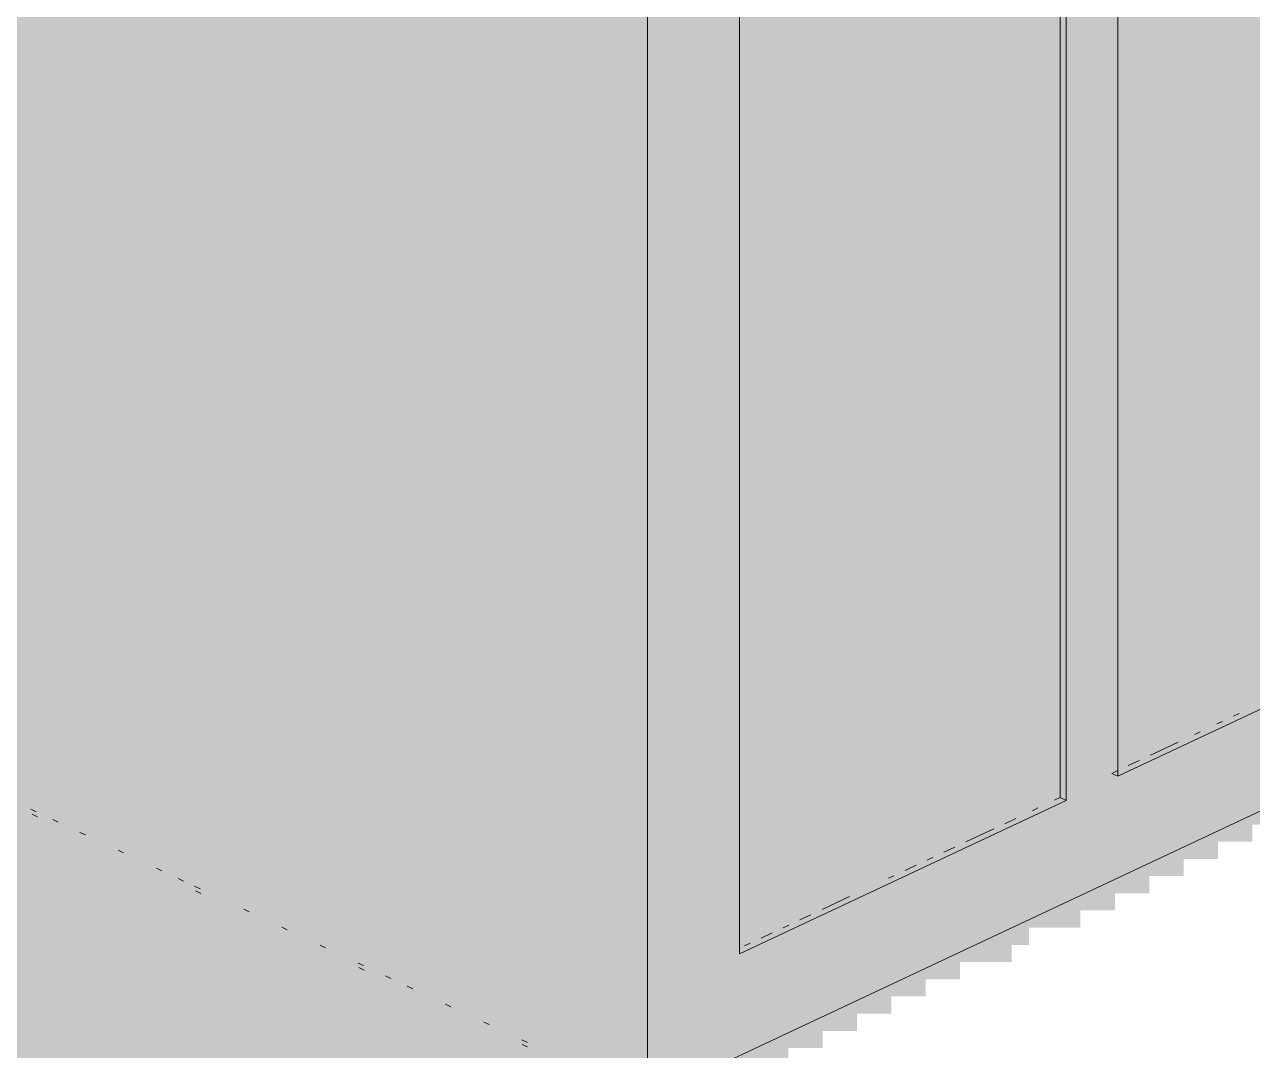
# Paper-space layout '03 3D Building and Roof' of a CAD drawing. Header units: millimetres. Extents: x 5 to 415, y 5 to 292.
# Drawn here: x 212.26 to 224.16, y 167.14 to 177.08 of the extents above; entities that cross this region are included whole.
import ezdxf

# ---------------------------------------------------------------- set-up
doc = ezdxf.new("R2010")
doc.units = ezdxf.units.MM
doc.layers.add('EXISTING', color=7, linetype='Continuous')
doc.layers.add('IMAGES', color=7, linetype='Continuous')

# ---------------------------------------------------------------- blocks, each defined once
blk = doc.blocks.new('SHEET_03')
at = {"layer": 'EXISTING', "color": 250, "lineweight": 9}
for p, q in [((256.632, 184.674), (218.293, 166.675)), ((218.293, 182.168), (218.293, 166.675)), ((222.852, 178.959), (222.852, 169.801)), ((222.294, 169.593), (222.294, 178.752)), ((222.352, 169.566), (222.352, 178.724)), ((219.185, 177.237), (219.185, 168.079)), ((226.019, 171.288), (222.852, 169.801)), ((223.814, 170.307), (223.867, 170.332)), ((223.975, 170.383), (224.029, 170.408)), ((223.599, 170.206), (223.653, 170.231)), ((223.17, 170.005), (223.438, 170.131)), ((222.794, 169.828), (222.848, 169.853)), ((222.955, 169.904), (223.062, 169.954)), ((222.852, 169.801), (222.794, 169.828)), ((222.352, 169.566), (219.185, 168.079)), ((222.025, 169.467), (222.079, 169.493)), ((222.24, 169.568), (222.294, 169.593)), ((222.294, 169.593), (222.352, 169.566)), ((212.37, 169.455), (212.317, 169.48)), ((212.382, 169.408), (212.329, 169.433)), ((212.582, 169.356), (212.529, 169.381)), ((221.757, 169.341), (221.864, 169.392)), ((212.846, 169.232), (212.793, 169.257)), ((221.381, 169.165), (221.65, 169.291)), ((213.216, 169.058), (213.163, 169.083)), ((221.005, 168.989), (221.059, 169.014)), ((221.167, 169.064), (221.274, 169.115)), ((213.586, 168.884), (213.534, 168.909)), ((220.791, 168.888), (220.898, 168.938)), ((213.798, 168.785), (213.745, 168.81)), ((220.63, 168.812), (220.683, 168.837)), ((213.957, 168.71), (213.904, 168.735)), ((213.965, 168.665), (213.912, 168.69)), ((219.986, 168.51), (220.254, 168.636)), ((214.433, 168.487), (214.38, 168.512)), ((219.771, 168.409), (219.878, 168.459)), ((214.803, 168.313), (214.75, 168.338)), ((219.61, 168.333), (219.663, 168.359)), ((219.234, 168.157), (219.288, 168.182)), ((219.395, 168.233), (219.502, 168.283)), ((215.173, 168.139), (215.12, 168.164)), ((215.543, 167.966), (215.49, 167.99)), ((215.548, 167.922), (215.495, 167.946)), ((215.808, 167.841), (215.755, 167.866)), ((216.019, 167.742), (215.966, 167.767)), ((216.389, 167.568), (216.336, 167.593)), ((216.76, 167.395), (216.707, 167.419)), ((217.13, 167.221), (217.077, 167.246)), ((217.131, 167.178), (217.078, 167.203))]:
    blk.add_line(p, q, dxfattribs=at)
at = {"layer": 'IMAGES', "color": 7}
for points in [[(212.16, 169.833), (212.326, 169.833), (212.16, 184.5), (212.326, 184.5)], [(212.66, 169.5), (212.826, 169.5), (212.66, 184.167), (212.826, 184.167)], [(218.325, 166.667), (218.492, 166.667), (218.325, 182), (218.492, 182)], [(212.826, 169.5), (217.992, 169.5), (212.826, 181.833), (217.992, 181.833)], [(217.992, 167.167), (218.159, 167.167), (217.992, 181.833), (218.159, 181.833)], [(218.159, 166.833), (218.325, 166.833), (218.159, 181.833), (218.325, 181.833)], [(218.492, 167.167), (218.659, 167.167), (218.492, 181.833), (218.659, 181.833)], [(222.658, 169.5), (222.825, 169.5), (222.658, 179), (222.825, 179)], [(222.825, 171.333), (226.157, 171.333), (222.825, 179), (226.157, 179)], [(222.491, 169.667), (222.658, 169.667), (222.491, 178.833), (222.658, 178.833)], [(222.325, 169.5), (222.491, 169.5), (222.325, 178.667), (222.491, 178.667)], [(212.326, 177), (212.66, 177), (212.326, 177.333), (212.66, 177.333)], [(218.659, 168), (219.159, 168), (218.659, 177.333), (219.159, 177.333)], [(219.159, 169.5), (222.325, 169.5), (219.159, 177.167), (222.325, 177.167)], [(212.326, 176.833), (212.66, 176.833), (212.326, 177), (212.66, 177)], [(212.326, 176.5), (212.66, 176.5), (212.326, 176.833), (212.66, 176.833)], [(212.326, 176.333), (212.66, 176.333), (212.326, 176.5), (212.66, 176.5)], [(212.326, 176), (212.66, 176), (212.326, 176.333), (212.66, 176.333)], [(212.326, 175.833), (212.66, 175.833), (212.326, 176), (212.66, 176)], [(212.326, 175.5), (212.66, 175.5), (212.326, 175.833), (212.66, 175.833)], [(212.326, 175.333), (212.66, 175.333), (212.326, 175.5), (212.66, 175.5)], [(212.326, 175), (212.66, 175), (212.326, 175.333), (212.66, 175.333)], [(212.326, 174.833), (212.66, 174.833), (212.326, 175), (212.66, 175)], [(212.326, 174.5), (212.66, 174.5), (212.326, 174.833), (212.66, 174.833)], [(212.326, 174.333), (212.493, 174.333), (212.326, 174.5), (212.493, 174.5)], [(212.493, 174.333), (212.66, 174.333), (212.493, 174.5), (212.66, 174.5)], [(212.326, 174), (212.66, 174), (212.326, 174.333), (212.66, 174.333)], [(212.326, 173.833), (212.66, 173.833), (212.326, 174), (212.66, 174)], [(212.326, 173.5), (212.66, 173.5), (212.326, 173.833), (212.66, 173.833)], [(212.326, 173.333), (212.66, 173.333), (212.326, 173.5), (212.66, 173.5)], [(212.326, 173), (212.66, 173), (212.326, 173.333), (212.66, 173.333)], [(212.326, 172.833), (212.66, 172.833), (212.326, 173), (212.66, 173)], [(212.326, 172.5), (212.66, 172.5), (212.326, 172.833), (212.66, 172.833)], [(212.326, 172.333), (212.66, 172.333), (212.326, 172.5), (212.66, 172.5)], [(212.326, 172), (212.66, 172), (212.326, 172.333), (212.66, 172.333)], [(212.326, 171.833), (212.66, 171.833), (212.326, 172), (212.66, 172)], [(212.326, 171.5), (212.66, 171.5), (212.326, 171.833), (212.66, 171.833)], [(212.326, 171.333), (212.66, 171.333), (212.326, 171.5), (212.66, 171.5)], [(212.326, 171), (212.66, 171), (212.326, 171.333), (212.66, 171.333)], [(222.825, 171.167), (225.991, 171.167), (222.825, 171.333), (225.991, 171.333)], [(222.825, 171), (225.657, 171), (222.825, 171.167), (225.657, 171.167)], [(212.326, 170.833), (212.66, 170.833), (212.326, 171), (212.66, 171)], [(222.825, 170.833), (225.491, 170.833), (222.825, 171), (225.491, 171)], [(212.326, 170.667), (212.66, 170.667), (212.326, 170.833), (212.66, 170.833)], [(222.825, 170.667), (224.991, 170.667), (222.825, 170.833), (224.991, 170.833)], [(212.326, 170.5), (212.493, 170.5), (212.326, 170.667), (212.493, 170.667)], [(212.493, 170.5), (212.66, 170.5), (212.493, 170.667), (212.66, 170.667)], [(222.825, 170.5), (224.657, 170.5), (222.825, 170.667), (224.657, 170.667)], [(212.326, 170.333), (212.66, 170.333), (212.326, 170.5), (212.66, 170.5)], [(222.825, 170.333), (224.158, 170.333), (222.825, 170.5), (224.158, 170.5)], [(224.158, 170.333), (224.324, 170.333), (224.158, 170.5), (224.324, 170.5)], [(212.326, 170), (212.66, 170), (212.326, 170.333), (212.66, 170.333)], [(222.825, 170.167), (223.824, 170.167), (222.825, 170.333), (223.824, 170.333)], [(223.824, 170.167), (223.991, 170.167), (223.824, 170.333), (223.991, 170.333)], [(223.991, 170.167), (224.158, 170.167), (223.991, 170.333), (224.158, 170.333)], [(224.158, 170.167), (224.324, 170.167), (224.158, 170.333), (224.324, 170.333)], [(222.825, 170), (223.491, 170), (222.825, 170.167), (223.491, 170.167)], [(223.491, 170), (223.658, 170), (223.491, 170.167), (223.658, 170.167)], [(223.658, 170), (223.824, 170), (223.658, 170.167), (223.824, 170.167)], [(223.824, 170), (223.991, 170), (223.824, 170.167), (223.991, 170.167)], [(223.991, 170), (224.158, 170), (223.991, 170.167), (224.158, 170.167)], [(224.158, 170), (224.991, 170), (224.158, 170.167), (224.991, 170.167)], [(212.326, 169.833), (212.66, 169.833), (212.326, 170), (212.66, 170)], [(222.825, 169.833), (223.158, 169.833), (222.825, 170), (223.158, 170)], [(223.158, 169.833), (223.324, 169.833), (223.158, 170), (223.324, 170)], [(223.324, 169.833), (223.491, 169.833), (223.324, 170), (223.491, 170)], [(223.491, 169.833), (223.658, 169.833), (223.491, 170), (223.658, 170)], [(223.658, 169.833), (223.824, 169.833), (223.658, 170), (223.824, 170)], [(223.824, 169.833), (224.657, 169.833), (223.824, 170), (224.657, 170)], [(211.993, 169.667), (212.326, 169.667), (211.993, 169.833), (212.326, 169.833)], [(212.326, 169.667), (212.66, 169.667), (212.326, 169.833), (212.66, 169.833)], [(222.825, 169.667), (222.991, 169.667), (222.825, 169.833), (222.991, 169.833)], [(222.991, 169.667), (223.158, 169.667), (222.991, 169.833), (223.158, 169.833)], [(223.158, 169.667), (223.324, 169.667), (223.158, 169.833), (223.324, 169.833)], [(223.324, 169.667), (223.491, 169.667), (223.324, 169.833), (223.491, 169.833)], [(223.491, 169.667), (224.324, 169.667), (223.491, 169.833), (224.324, 169.833)], [(212.16, 169.5), (212.326, 169.5), (212.16, 169.667), (212.326, 169.667)], [(212.326, 169.5), (212.493, 169.5), (212.326, 169.667), (212.493, 169.667)], [(212.493, 169.5), (212.66, 169.5), (212.493, 169.667), (212.66, 169.667)], [(222.491, 169.333), (222.658, 169.333), (222.491, 169.667), (222.658, 169.667)], [(222.825, 169.5), (223.158, 169.5), (222.825, 169.667), (223.158, 169.667)], [(223.158, 169.5), (223.991, 169.5), (223.158, 169.667), (223.991, 169.667)], [(223.991, 169.5), (224.158, 169.5), (223.991, 169.667), (224.158, 169.667)], [(224.158, 169.5), (224.657, 169.5), (224.158, 169.667), (224.657, 169.667)], [(212.16, 169.333), (212.326, 169.333), (212.16, 169.5), (212.326, 169.5)], [(212.326, 169.333), (212.493, 169.333), (212.326, 169.5), (212.493, 169.5)], [(212.493, 169.167), (212.66, 169.167), (212.493, 169.5), (212.66, 169.5)], [(212.66, 169.333), (213.16, 169.333), (212.66, 169.5), (213.16, 169.5)], [(213.16, 169.333), (217.992, 169.333), (213.16, 169.5), (217.992, 169.5)], [(219.159, 169.333), (222.158, 169.333), (219.159, 169.5), (222.158, 169.5)], [(222.158, 169.333), (222.325, 169.333), (222.158, 169.5), (222.325, 169.5)], [(222.325, 169.333), (222.491, 169.333), (222.325, 169.5), (222.491, 169.5)], [(222.658, 169.333), (223.658, 169.333), (222.658, 169.5), (223.658, 169.5)], [(223.658, 169.333), (223.824, 169.333), (223.658, 169.5), (223.824, 169.5)], [(223.824, 169.333), (224.158, 169.333), (223.824, 169.5), (224.158, 169.5)], [(224.158, 169.333), (224.324, 169.333), (224.158, 169.5), (224.324, 169.5)], [(212.16, 169.167), (212.326, 169.167), (212.16, 169.333), (212.326, 169.333)], [(212.326, 169.167), (212.493, 169.167), (212.326, 169.333), (212.493, 169.333)], [(212.66, 169), (212.826, 169), (212.66, 169.333), (212.826, 169.333)], [(212.826, 169.167), (212.993, 169.167), (212.826, 169.333), (212.993, 169.333)], [(212.993, 169.167), (213.16, 169.167), (212.993, 169.333), (213.16, 169.333)], [(213.16, 169.167), (213.326, 169.167), (213.16, 169.333), (213.326, 169.333)], [(213.326, 169.167), (217.992, 169.167), (213.326, 169.333), (217.992, 169.333)], [(219.159, 169.167), (221.825, 169.167), (219.159, 169.333), (221.825, 169.333)], [(221.825, 169.167), (221.991, 169.167), (221.825, 169.333), (221.991, 169.333)], [(221.991, 169.167), (222.158, 169.167), (221.991, 169.333), (222.158, 169.333)], [(222.158, 169.167), (222.491, 169.167), (222.158, 169.333), (222.491, 169.333)], [(222.491, 169.167), (223.324, 169.167), (222.491, 169.333), (223.324, 169.333)], [(223.324, 169.167), (223.491, 169.167), (223.324, 169.333), (223.491, 169.333)], [(223.491, 169), (223.658, 169), (223.491, 169.333), (223.658, 169.333)], [(223.658, 169.167), (223.991, 169.167), (223.658, 169.333), (223.991, 169.333)], [(223.991, 169.167), (224.158, 169.167), (223.991, 169.333), (224.158, 169.333)], [(157.003, 169), (212.493, 169), (157.003, 169.167), (212.493, 169.167)], [(212.493, 169), (212.66, 169), (212.493, 169.167), (212.66, 169.167)], [(212.826, 169), (212.993, 169), (212.826, 169.167), (212.993, 169.167)], [(212.993, 169), (213.326, 169), (212.993, 169.167), (213.326, 169.167)], [(213.326, 169), (213.493, 169), (213.326, 169.167), (213.493, 169.167)], [(213.493, 169), (213.826, 169), (213.493, 169.167), (213.826, 169.167)], [(213.826, 169), (217.992, 169), (213.826, 169.167), (217.992, 169.167)], [(219.159, 169), (221.491, 169), (219.159, 169.167), (221.491, 169.167)], [(221.491, 169), (221.658, 169), (221.491, 169.167), (221.658, 169.167)], [(221.658, 169), (221.825, 169), (221.658, 169.167), (221.825, 169.167)], [(221.825, 169), (222.158, 169), (221.825, 169.167), (222.158, 169.167)], [(222.158, 169), (222.991, 169), (222.158, 169.167), (222.991, 169.167)], [(222.991, 169), (223.158, 169), (222.991, 169.167), (223.158, 169.167)], [(223.158, 169), (223.324, 169), (223.158, 169.167), (223.324, 169.167)], [(223.324, 169), (223.491, 169), (223.324, 169.167), (223.491, 169.167)], [(223.658, 169), (223.824, 169), (223.658, 169.167), (223.824, 169.167)], [(157.337, 168.833), (212.826, 168.833), (157.337, 169), (212.826, 169)], [(212.826, 168.833), (212.993, 168.833), (212.826, 169), (212.993, 169)], [(212.993, 168.833), (213.16, 168.833), (212.993, 169), (213.16, 169)], [(213.16, 168.833), (213.66, 168.833), (213.16, 169), (213.66, 169)], [(213.66, 168.833), (213.826, 168.833), (213.66, 169), (213.826, 169)], [(213.826, 168.833), (214.159, 168.833), (213.826, 169), (214.159, 169)], [(214.159, 168.833), (217.992, 168.833), (214.159, 169), (217.992, 169)], [(219.159, 168.833), (221.158, 168.833), (219.159, 169), (221.158, 169)], [(221.158, 168.833), (221.325, 168.833), (221.158, 169), (221.325, 169)], [(221.325, 168.833), (221.491, 168.833), (221.325, 169), (221.491, 169)], [(221.491, 168.833), (221.825, 168.833), (221.491, 169), (221.825, 169)], [(221.825, 168.833), (222.658, 168.833), (221.825, 169), (222.658, 169)], [(222.658, 168.833), (222.825, 168.833), (222.658, 169), (222.825, 169)], [(222.825, 168.833), (222.991, 168.833), (222.825, 169), (222.991, 169)], [(222.991, 168.833), (223.491, 168.833), (222.991, 169), (223.491, 169)], [(157.67, 168.667), (213.16, 168.667), (157.67, 168.833), (213.16, 168.833)], [(213.16, 168.667), (213.326, 168.667), (213.16, 168.833), (213.326, 168.833)], [(213.326, 168.667), (213.493, 168.667), (213.326, 168.833), (213.493, 168.833)], [(213.493, 168.667), (213.826, 168.667), (213.493, 168.833), (213.826, 168.833)], [(213.826, 168.667), (213.993, 168.667), (213.826, 168.833), (213.993, 168.833)], [(213.993, 168.667), (214.159, 168.667), (213.993, 168.833), (214.159, 168.833)], [(214.159, 168.667), (214.493, 168.667), (214.159, 168.833), (214.493, 168.833)], [(214.493, 168.667), (217.992, 168.667), (214.493, 168.833), (217.992, 168.833)], [(219.159, 168.667), (220.658, 168.667), (219.159, 168.833), (220.658, 168.833)], [(220.658, 168.667), (220.825, 168.667), (220.658, 168.833), (220.825, 168.833)], [(220.825, 168.667), (220.992, 168.667), (220.825, 168.833), (220.992, 168.833)], [(220.992, 168.667), (221.158, 168.667), (220.992, 168.833), (221.158, 168.833)], [(221.158, 168.667), (221.491, 168.667), (221.158, 168.833), (221.491, 168.833)], [(221.491, 168.667), (222.158, 168.667), (221.491, 168.833), (222.158, 168.833)], [(222.158, 168.667), (222.491, 168.667), (222.158, 168.833), (222.491, 168.833)], [(222.491, 168.667), (222.658, 168.667), (222.491, 168.833), (222.658, 168.833)], [(222.658, 168.667), (222.825, 168.667), (222.658, 168.833), (222.825, 168.833)], [(222.825, 168.667), (222.991, 168.667), (222.825, 168.833), (222.991, 168.833)], [(222.991, 168.667), (223.158, 168.667), (222.991, 168.833), (223.158, 168.833)], [(158.17, 168.5), (213.493, 168.5), (158.17, 168.667), (213.493, 168.667)], [(213.493, 168.5), (213.66, 168.5), (213.493, 168.667), (213.66, 168.667)], [(213.66, 168.5), (213.826, 168.5), (213.66, 168.667), (213.826, 168.667)], [(213.826, 168.5), (214.159, 168.5), (213.826, 168.667), (214.159, 168.667)], [(214.159, 168.5), (214.326, 168.5), (214.159, 168.667), (214.326, 168.667)], [(214.326, 168.5), (214.493, 168.5), (214.326, 168.667), (214.493, 168.667)], [(214.493, 168.5), (214.659, 168.5), (214.493, 168.667), (214.659, 168.667)], [(214.659, 168.5), (214.826, 168.5), (214.659, 168.667), (214.826, 168.667)], [(214.826, 168.5), (217.992, 168.5), (214.826, 168.667), (217.992, 168.667)], [(219.159, 168.5), (220.492, 168.5), (219.159, 168.667), (220.492, 168.667)], [(220.492, 168.5), (220.658, 168.5), (220.492, 168.667), (220.658, 168.667)], [(220.658, 168.5), (221.158, 168.5), (220.658, 168.667), (221.158, 168.667)], [(221.158, 168.5), (221.825, 168.5), (221.158, 168.667), (221.825, 168.667)], [(221.825, 168.5), (221.991, 168.5), (221.825, 168.667), (221.991, 168.667)], [(221.991, 168.5), (222.325, 168.5), (221.991, 168.667), (222.325, 168.667)], [(222.325, 168.5), (222.491, 168.5), (222.325, 168.667), (222.491, 168.667)], [(222.491, 168.5), (222.658, 168.5), (222.491, 168.667), (222.658, 168.667)], [(222.658, 168.5), (222.825, 168.5), (222.658, 168.667), (222.825, 168.667)], [(158.337, 168.333), (213.826, 168.333), (158.337, 168.5), (213.826, 168.5)], [(213.826, 168.333), (213.993, 168.333), (213.826, 168.5), (213.993, 168.5)], [(213.993, 168.333), (214.326, 168.333), (213.993, 168.5), (214.326, 168.5)], [(214.326, 168.333), (214.659, 168.333), (214.326, 168.5), (214.659, 168.5)], [(214.659, 168.333), (214.826, 168.333), (214.659, 168.5), (214.826, 168.5)], [(214.826, 168.333), (214.993, 168.333), (214.826, 168.5), (214.993, 168.5)], [(214.993, 168.333), (215.159, 168.333), (214.993, 168.5), (215.159, 168.5)], [(215.159, 168.333), (217.992, 168.333), (215.159, 168.5), (217.992, 168.5)], [(219.159, 168.333), (219.992, 168.333), (219.159, 168.5), (219.992, 168.5)], [(219.992, 168.333), (220.158, 168.333), (219.992, 168.5), (220.158, 168.5)], [(220.158, 168.333), (220.325, 168.333), (220.158, 168.5), (220.325, 168.5)], [(220.325, 168.333), (220.492, 168.333), (220.325, 168.5), (220.492, 168.5)], [(220.492, 168.333), (220.658, 168.333), (220.492, 168.5), (220.658, 168.5)], [(220.658, 168.333), (221.658, 168.333), (220.658, 168.5), (221.658, 168.5)], [(221.658, 168.333), (221.825, 168.333), (221.658, 168.5), (221.825, 168.5)], [(221.825, 168.167), (221.991, 168.167), (221.825, 168.5), (221.991, 168.5)], [(221.991, 168.333), (222.325, 168.333), (221.991, 168.5), (222.325, 168.5)], [(222.325, 168.333), (222.491, 168.333), (222.325, 168.5), (222.491, 168.5)], [(158.836, 168.167), (214.326, 168.167), (158.836, 168.333), (214.326, 168.333)], [(214.326, 168.167), (214.493, 168.167), (214.326, 168.333), (214.493, 168.333)], [(214.493, 168.167), (214.659, 168.167), (214.493, 168.333), (214.659, 168.333)], [(214.659, 168.167), (214.993, 168.167), (214.659, 168.333), (214.993, 168.333)], [(214.993, 168.167), (215.159, 168.167), (214.993, 168.333), (215.159, 168.333)], [(215.159, 168.167), (215.493, 168.167), (215.159, 168.333), (215.493, 168.333)], [(215.493, 168.167), (217.992, 168.167), (215.493, 168.333), (217.992, 168.333)], [(219.159, 168.167), (219.658, 168.167), (219.159, 168.333), (219.658, 168.333)], [(219.658, 168.167), (219.825, 168.167), (219.658, 168.333), (219.825, 168.333)], [(219.825, 168.167), (219.992, 168.167), (219.825, 168.333), (219.992, 168.333)], [(219.992, 168.167), (220.158, 168.167), (219.992, 168.333), (220.158, 168.333)], [(220.158, 168.167), (220.325, 168.167), (220.158, 168.333), (220.325, 168.333)], [(220.325, 168.167), (221.158, 168.167), (220.325, 168.333), (221.158, 168.333)], [(221.158, 168.167), (221.325, 168.167), (221.158, 168.333), (221.325, 168.333)], [(221.325, 168.167), (221.491, 168.167), (221.325, 168.333), (221.491, 168.333)], [(221.491, 168.167), (221.658, 168.167), (221.491, 168.333), (221.658, 168.333)], [(221.658, 168.167), (221.825, 168.167), (221.658, 168.333), (221.825, 168.333)], [(159.17, 168), (214.659, 168), (159.17, 168.167), (214.659, 168.167)], [(214.659, 168), (214.826, 168), (214.659, 168.167), (214.826, 168.167)], [(214.826, 168), (214.993, 168), (214.826, 168.167), (214.993, 168.167)], [(214.993, 168), (215.326, 168), (214.993, 168.167), (215.326, 168.167)], [(215.326, 168), (215.493, 168), (215.326, 168.167), (215.493, 168.167)], [(215.493, 168), (215.992, 168), (215.493, 168.167), (215.992, 168.167)], [(215.992, 168), (217.992, 168), (215.992, 168.167), (217.992, 168.167)], [(219.159, 168), (219.492, 168), (219.159, 168.167), (219.492, 168.167)], [(219.492, 168), (219.658, 168), (219.492, 168.167), (219.658, 168.167)], [(219.658, 168), (219.825, 168), (219.658, 168.167), (219.825, 168.167)], [(219.825, 168), (219.992, 168), (219.825, 168.167), (219.992, 168.167)], [(219.992, 168), (220.658, 168), (219.992, 168.167), (220.658, 168.167)], [(220.658, 168), (220.992, 168), (220.658, 168.167), (220.992, 168.167)], [(220.992, 168), (221.491, 168), (220.992, 168.167), (221.491, 168.167)], [(221.491, 168), (221.658, 168), (221.491, 168.167), (221.658, 168.167)], [(221.658, 168), (221.825, 168), (221.658, 168.167), (221.825, 168.167)], [(159.503, 167.833), (214.826, 167.833), (159.503, 168), (214.826, 168)], [(214.826, 167.833), (215.159, 167.833), (214.826, 168), (215.159, 168)], [(215.159, 167.833), (215.326, 167.833), (215.159, 168), (215.326, 168)], [(215.326, 167.833), (215.659, 167.833), (215.326, 168), (215.659, 168)], [(215.659, 167.833), (215.826, 167.833), (215.659, 168), (215.826, 168)], [(215.826, 167.833), (215.992, 167.833), (215.826, 168), (215.992, 168)], [(215.992, 167.833), (216.326, 167.833), (215.992, 168), (216.326, 168)], [(216.326, 167.833), (217.992, 167.833), (216.326, 168), (217.992, 168)], [(218.659, 167.833), (219.325, 167.833), (218.659, 168), (219.325, 168)], [(219.325, 167.833), (219.492, 167.833), (219.325, 168), (219.492, 168)], [(219.492, 167.833), (219.658, 167.833), (219.492, 168), (219.658, 168)], [(219.658, 167.833), (220.492, 167.833), (219.658, 168), (220.492, 168)], [(220.492, 167.833), (220.658, 167.833), (220.492, 168), (220.658, 168)], [(220.658, 167.833), (220.825, 167.833), (220.658, 168), (220.825, 168)], [(220.825, 167.833), (221.158, 167.833), (220.825, 168), (221.158, 168)], [(221.158, 167.833), (221.325, 167.833), (221.158, 168), (221.325, 168)], [(160.003, 167.667), (215.326, 167.667), (160.003, 167.833), (215.326, 167.833)], [(215.326, 167.667), (215.493, 167.667), (215.326, 167.833), (215.493, 167.833)], [(215.493, 167.667), (215.659, 167.667), (215.493, 167.833), (215.659, 167.833)], [(215.659, 167.667), (216.159, 167.667), (215.659, 167.833), (216.159, 167.833)], [(216.159, 167.667), (216.326, 167.667), (216.159, 167.833), (216.326, 167.833)], [(216.326, 167.667), (216.659, 167.667), (216.326, 167.833), (216.659, 167.833)], [(216.659, 167.667), (217.992, 167.667), (216.659, 167.833), (217.992, 167.833)], [(218.659, 167.667), (219.159, 167.667), (218.659, 167.833), (219.159, 167.833)], [(219.159, 167.667), (219.325, 167.667), (219.159, 167.833), (219.325, 167.833)], [(219.325, 167.667), (220.158, 167.667), (219.325, 167.833), (220.158, 167.833)], [(220.158, 167.667), (220.325, 167.667), (220.158, 167.833), (220.325, 167.833)], [(220.325, 167.5), (220.492, 167.5), (220.325, 167.833), (220.492, 167.833)], [(220.492, 167.667), (220.825, 167.667), (220.492, 167.833), (220.825, 167.833)], [(220.825, 167.667), (220.992, 167.667), (220.825, 167.833), (220.992, 167.833)], [(160.17, 167.5), (215.659, 167.5), (160.17, 167.667), (215.659, 167.667)], [(215.659, 167.5), (215.826, 167.5), (215.659, 167.667), (215.826, 167.667)], [(215.826, 167.5), (215.992, 167.5), (215.826, 167.667), (215.992, 167.667)], [(215.992, 167.5), (216.159, 167.5), (215.992, 167.667), (216.159, 167.667)], [(216.159, 167.5), (216.492, 167.5), (216.159, 167.667), (216.492, 167.667)], [(216.492, 167.5), (216.659, 167.5), (216.492, 167.667), (216.659, 167.667)], [(216.659, 167.5), (216.992, 167.5), (216.659, 167.667), (216.992, 167.667)], [(216.992, 167.5), (217.992, 167.5), (216.992, 167.667), (217.992, 167.667)], [(218.659, 167.5), (219.825, 167.5), (218.659, 167.667), (219.825, 167.667)], [(219.825, 167.5), (219.992, 167.5), (219.825, 167.667), (219.992, 167.667)], [(219.992, 167.5), (220.158, 167.5), (219.992, 167.667), (220.158, 167.667)], [(220.158, 167.5), (220.325, 167.5), (220.158, 167.667), (220.325, 167.667)], [(220.492, 167.5), (220.658, 167.5), (220.492, 167.667), (220.658, 167.667)], [(160.503, 167.333), (216.159, 167.333), (160.503, 167.5), (216.159, 167.5)], [(216.159, 167.333), (216.326, 167.333), (216.159, 167.5), (216.326, 167.5)], [(216.326, 167.333), (216.492, 167.333), (216.326, 167.5), (216.492, 167.5)], [(216.492, 167.333), (216.826, 167.333), (216.492, 167.5), (216.826, 167.5)], [(216.826, 167.333), (216.992, 167.333), (216.826, 167.5), (216.992, 167.5)], [(216.992, 167.333), (217.326, 167.333), (216.992, 167.5), (217.326, 167.5)], [(217.326, 167.333), (217.992, 167.333), (217.326, 167.5), (217.992, 167.5)], [(218.659, 167.333), (219.325, 167.333), (218.659, 167.5), (219.325, 167.5)], [(219.325, 167.333), (219.492, 167.333), (219.325, 167.5), (219.492, 167.5)], [(219.492, 167.333), (219.658, 167.333), (219.492, 167.5), (219.658, 167.5)], [(219.658, 167.333), (219.825, 167.333), (219.658, 167.5), (219.825, 167.5)], [(219.825, 167.333), (220.158, 167.333), (219.825, 167.5), (220.158, 167.5)], [(220.158, 167.333), (220.325, 167.333), (220.158, 167.5), (220.325, 167.5)], [(161.003, 167.167), (216.326, 167.167), (161.003, 167.333), (216.326, 167.333)], [(216.326, 167.167), (216.492, 167.167), (216.326, 167.333), (216.492, 167.333)], [(216.492, 167.167), (216.659, 167.167), (216.492, 167.333), (216.659, 167.333)], [(216.659, 167.167), (217.159, 167.167), (216.659, 167.333), (217.159, 167.333)], [(217.159, 167.167), (217.326, 167.167), (217.159, 167.333), (217.326, 167.333)], [(217.326, 167.167), (217.659, 167.167), (217.326, 167.333), (217.659, 167.333)], [(217.659, 167.167), (217.992, 167.167), (217.659, 167.333), (217.992, 167.333)], [(218.659, 167.167), (218.992, 167.167), (218.659, 167.333), (218.992, 167.333)], [(218.992, 167.167), (219.325, 167.167), (218.992, 167.333), (219.325, 167.333)], [(219.325, 167.167), (219.492, 167.167), (219.325, 167.333), (219.492, 167.333)], [(219.492, 167.167), (219.658, 167.167), (219.492, 167.333), (219.658, 167.333)], [(219.658, 167.167), (219.825, 167.167), (219.658, 167.333), (219.825, 167.333)], [(219.825, 167.167), (219.992, 167.167), (219.825, 167.333), (219.992, 167.333)], [(161.336, 167), (216.659, 167), (161.336, 167.167), (216.659, 167.167)], [(216.659, 167), (216.826, 167), (216.659, 167.167), (216.826, 167.167)], [(216.826, 167), (216.992, 167), (216.826, 167.167), (216.992, 167.167)], [(216.992, 167), (217.159, 167), (216.992, 167.167), (217.159, 167.167)], [(217.159, 167), (217.326, 167), (217.159, 167.167), (217.326, 167.167)], [(217.326, 167), (217.492, 167), (217.326, 167.167), (217.492, 167.167)], [(217.492, 167), (217.659, 167), (217.492, 167.167), (217.659, 167.167)], [(217.659, 167), (217.825, 167), (217.659, 167.167), (217.825, 167.167)], [(217.825, 167), (218.159, 167), (217.825, 167.167), (218.159, 167.167)], [(218.492, 167), (218.825, 167), (218.492, 167.167), (218.825, 167.167)], [(218.825, 167), (218.992, 167), (218.825, 167.167), (218.992, 167.167)], [(218.992, 167), (219.325, 167), (218.992, 167.167), (219.325, 167.167)], [(219.325, 167), (219.492, 167), (219.325, 167.167), (219.492, 167.167)], [(219.492, 167), (219.658, 167), (219.492, 167.167), (219.658, 167.167)]]:
    blk.add_solid(points, dxfattribs=at)

psp = doc.layouts.new('03 3D Building and Roof')

# ---------------------------------------------------------------- block references
psp.add_blockref('SHEET_03', (0, 0))

doc.saveas('drawing.dxf')
